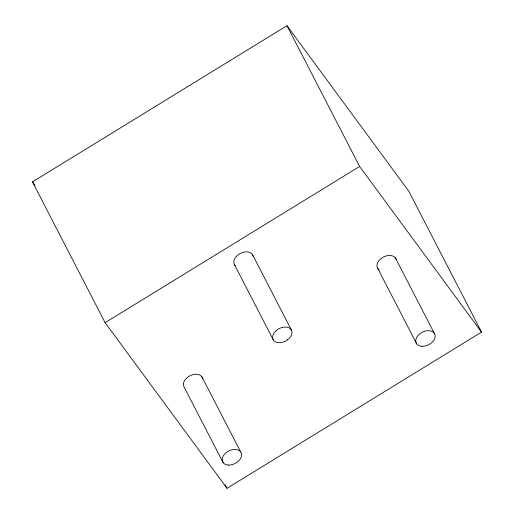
<?xml version="1.0" encoding="UTF-8"?>
<svg xmlns="http://www.w3.org/2000/svg" width="514" height="514" viewBox="0 0 514 514"><rect width="100%" height="100%" fill="white"/><g stroke="black" fill="none" stroke-linecap="round" stroke-linejoin="round"><path stroke-width="0.77" d="M32.466 181.892L286.979 25.7L408.881 191.343L481.534 332.108L227.021 488.3L105.119 322.657L32.466 181.892L34.836 185.117M105.119 322.657L359.633 166.465L481.534 332.108M286.979 25.7L359.633 166.465M395.401 257.899L434.208 333.091M377.874 268.655L416.681 343.847M252.747 255.105L291.554 330.296M234.268 264.267L273.075 339.458M201.848 376.685L240.655 451.877M223.127 462.632L184.32 387.44A10.312 7.035 -27.3 0 1 190.064 375.708A10.312 7.035 -27.3 0 1 202.632 378.343M225.183 484.747L227.021 488.3M235.361 265.757A10.312 7.035 -27.3 0 1 240.102 253.53A10.312 7.035 -27.3 0 1 253.132 256.28M379.255 269.953A10.312 7.035 -27.3 0 1 382.442 257.578A10.312 7.035 -27.3 0 1 396.185 259.564M287.615 339.838L285.321 341.238A10.312 7.035 -27.3 0 1 272.671 336.342A10.312 7.035 -27.3 0 1 287.461 327.283A10.312 7.035 -27.3 0 1 287.615 339.838M228.666 465.086A10.312 7.035 -27.3 0 0 241.445 453.534A10.312 7.035 -27.3 0 0 225.569 453.136A10.312 7.035 -27.3 0 0 228.666 465.086M422.219 346.308A10.312 7.035 -27.3 0 0 434.998 334.749A10.312 7.035 -27.3 0 0 419.122 334.351A10.312 7.035 -27.3 0 0 422.219 346.308"/></g></svg>
